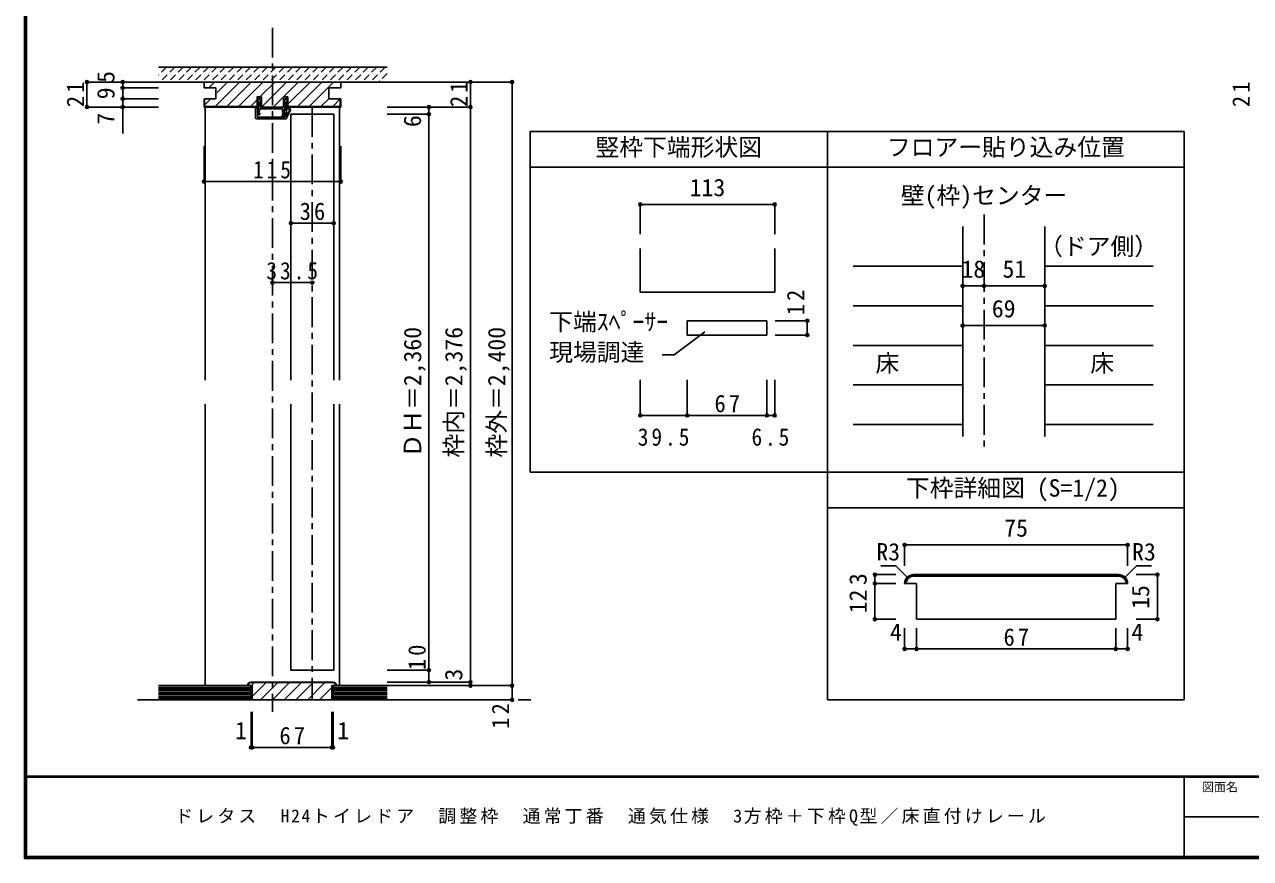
# Model space of a CAD drawing. Units: millimetres at full size, sheet at 1:5, with parts at other scales. Extents: x -973 to 977, y -718 to 696.
# Drawn here: x -973 to 57, y -701 to 0 of the extents above; entities that cross this region are included whole.
import ezdxf
from ezdxf.enums import TextEntityAlignment as Align

# ---------------------------------------------------------------- set-up
doc = ezdxf.new("R2010")
doc.units = ezdxf.units.MM
doc.header["$LTSCALE"] = 5
doc.header["$PDMODE"] = 32
doc.header["$PDSIZE"] = 2.5
doc.linetypes.add('CHAIN1', pattern=[8, 5, -1, 1, -1])
doc.linetypes.add('DASHED1', pattern=[1.8, 1.2, -0.6])
for name, color, linetype in [('0-0_補助線', 7, 'Continuous'), ('0-1_通り芯', 4, 'DASHED1'), ('0-3_仕上げ', 7, 'Continuous'), ('0-4_枠', 3, 'Continuous'), ('0-6_扉', 6, 'Continuous'), ('0-A_文字', 3, 'Continuous'), ('0-B_寸法', 7, 'Continuous'), ('0-C_ハッチ', 4, 'Continuous'), ('1-4_枠', 3, 'Continuous'), ('1-B_寸法', 7, 'Continuous'), ('F-1_枠', 6, 'Continuous'), ('F-A_文字', 7, 'Continuous')]:
    doc.layers.add(name, color=color, linetype=linetype)
doc.styles.add('ＭＳ ゴシック', font='')
doc.styles.get('ＭＳ ゴシック').set_extended_font_data('MS Gothic')

msp = doc.modelspace()

# ---------------------------------------------------------------- linework, layer by layer
at = {"layer": '0-0_補助線', "color": 3}
for p, q in [((-822.422, -48), (-822.422, -53)), ((-707.422, -48), (-822.422, -48)), ((-707.422, -48), (-707.422, -53)), ((-812.422, -53), (-822.422, -53)), ((-812.422, -53), (-812.422, -62)), ((-751.901, -60.5), (-755.601, -60.5)), ((-755.601, -69), (-755.601, -60.5)), ((-751.901, -60.5), (-751.901, -69)), ((-717.422, -53), (-717.422, -62)), ((-717.422, -53), (-707.422, -53)), ((-812.422, -62), (-822.422, -62)), ((-822.422, -62), (-822.422, -69)), ((-822.422, -69), (-777.901, -69)), ((-755.601, -69), (-774.201, -69)), ((-707.922, -68.5), (-751.901, -68.5)), ((-707.422, -69), (-751.901, -69)), ((-707.422, -62), (-717.422, -62)), ((-707.922, -68.5), (-707.922, -62)), ((-707.422, -69), (-707.422, -62)), ((-342.693, -187.826), (-342.693, -224.786))]:
    msp.add_line(p, q, dxfattribs=at)
at = {"layer": '0-0_補助線', "color": 4}
for p, q in [((-818.508, -53), (-813.508, -48)), ((-813.209, -68.5), (-792.709, -48)), ((-811.422, -56.813), (-802.608, -48)), ((-803.309, -68.5), (-782.809, -48)), ((-793.41, -68.5), (-772.91, -48)), ((-775.51, -60.5), (-763.01, -48)), ((-773.611, -68.5), (-753.111, -48)), ((-763.711, -68.5), (-743.211, -48)), ((-751.901, -66.589), (-733.312, -48)), ((-743.912, -68.5), (-723.412, -48)), ((-734.013, -68.5), (-713.513, -48)), ((-821.922, -67.314), (-816.608, -62)), ((-783.51, -68.5), (-777.901, -62.891)), ((-724.113, -68.5), (-717.613, -62)), ((-714.214, -68.5), (-707.922, -62.208)), ((-822.422, -131.745), (-822.422, -101.883)), ((-707.422, -131.745), (-707.422, -101.883)), ((-822.422, -131.745), (-707.422, -131.745)), ((-342.693, -150.894), (-342.693, -175.894)), ((-315.303, -248.695), (-342.385, -248.695)), ((-315.303, -248.695), (-315.303, -260.695)), ((-315.303, -260.695), (-342.385, -260.695)), ((-455.693, -328.343), (-455.693, -298.335)), ((-416.193, -328.343), (-416.193, -298.335)), ((-349.193, -328.343), (-349.193, -298.335)), ((-342.693, -328.343), (-342.693, -298.335)), ((-455.693, -328.343), (-416.193, -328.343)), ((-416.193, -328.343), (-349.193, -328.343)), ((-349.193, -328.343), (-342.693, -328.343))]:
    msp.add_line(p, q, dxfattribs=at)
at = {"layer": '0-0_補助線'}
for p, q in [((-755.301, -64.5), (-753.801, -61.5)), ((-753.801, -61.5), (-751.901, -64.5)), ((-779.051, -78), (-779.051, -69.3)), ((-778.526, -69.102), (-777.076, -71.002)), ((-776.751, -64.5), (-777.901, -64.5)), ((-777.301, -71.5), (-777.551, -71.5)), ((-777.538, -71.887), (-777.065, -73.605)), ((-777.251, -71.5), (-777.001, -71.5)), ((-776.751, -69), (-776.751, -64.5)), ((-775.801, -71), (-775.801, -71.5)), ((-757.051, -70.5), (-775.301, -70.5)), ((-754.551, -69), (-775.251, -69)), ((-756.551, -71), (-756.551, -72.96)), ((-755.301, -64.5), (-754.551, -64.5)), ((-755.151, -70.5), (-755.151, -72.837)), ((-754.051, -70.5), (-755.151, -70.5)), ((-753.751, -71.5), (-755.003, -72.703)), ((-754.551, -64.5), (-754.551, -69)), ((-754.051, -69.7), (-754.051, -70.5)), ((-753.051, -69.7), (-754.051, -69.7)), ((-751.551, -70.4), (-754.051, -70.4)), ((-753.051, -71.5), (-753.751, -71.5)), ((-753.051, -69.7), (-753.051, -64.5)), ((-753.051, -64.5), (-751.901, -64.5)), ((-751.551, -69.7), (-753.051, -69.7)), ((-753.051, -78.5), (-753.051, -71.5)), ((-750.567, -71.991), (-753.051, -76.94)), ((-778.051, -79), (-753.551, -79)), ((-754.551, -77.5), (-777.551, -77.5)), ((-776.249, -72.334), (-775.937, -73.195)), ((-756.001, -73.969), (-756.819, -76.592)), ((-754.706, -74.517), (-755.483, -77.009)), ((-754.601, -73.5), (-754.551, -73.5)), ((-754.551, -77.5), (-754.551, -73.5)), ((-749.941, -72.305), (-753.051, -78.5)), ((-416.193, -248.695), (-416.193, -260.695)), ((-349.193, -248.695), (-416.193, -248.695)), ((-349.193, -248.695), (-349.193, -260.695)), ((-401.538, -257.9), (-427.338, -277.249)), ((-349.193, -260.695), (-416.193, -260.695)), ((-437.183, -277.249), (-427.338, -277.249))]:
    msp.add_line(p, q, dxfattribs=at)
at = {"layer": '0-0_補助線', "color": 6}
msp.add_line((-749.422, -75), (-713.422, -75), dxfattribs=at)
at = {"layer": '0-0_補助線', "color": 3}
for points in [[(-774.201, -69), (-774.201, -60.5), (-777.901, -60.5), (-777.901, -69)], [(-821.922, -62), (-821.922, -68.5), (-777.901, -68.5)], [(-455.693, -187.826), (-455.693, -224.786), (-342.693, -224.786)]]:
    msp.add_lwpolyline(points, dxfattribs=at)
at = {"layer": '0-0_補助線'}
for points in [[(-774.501, -64.5), (-776.001, -61.5), (-777.901, -64.5)], [(-777.551, -77.5), (-777.551, -75.4), (-775.551, -75.4), (-775.551, -74.2), (-777.551, -74.2), (-777.551, -71.5)], [(-776.751, -69), (-777.001, -69), (-777.001, -71.5)], [(-774.501, -64.5), (-775.251, -64.5), (-775.251, -69)]]:
    msp.add_lwpolyline(points, dxfattribs=at)
at = {"layer": '0-0_補助線', "color": 4}
msp.add_lwpolyline([(-342.693, -150.894), (-455.693, -150.894), (-455.693, -175.894)], dxfattribs=at)
at = {"layer": '0-0_補助線'}
for centre, radius, start, end in [((-778.751, -69.3), 0.3, 41.34778, 180), ((-777.251, -71.8), 0.3, 90, 196.79003), ((-777.301, -71.2), 0.3, 270, 41.34778), ((-776.801, -71.5), 1, 303.47738, 0), ((-775.301, -71), 0.5, 90, 180), ((-757.051, -71), 0.5, 0, 90), ((-751.551, -71.5), 1.8, 333.42485, 90), ((-751.551, -71.5), 1.1, 333.42485, 90), ((-778.051, -78), 1, 180, 270), ((-776.501, -73.4), 0.6, 196.79003, 270), ((-776.501, -73.4), 0.6, 270, 23.33765), ((-756.151, -76.8), 0.7, 162.67017, 342.67017), ((-755.351, -72.96), 1.2, 180, 237.21126), ((-754.351, -72.837), 0.8, 180, 221.40962), ((-754.601, -73), 0.5, 143.61521, 270), ((-755.851, -74.16), 1.2, 342.67017, 41.40962), ((-753.551, -78.5), 0.5, 270, 0)]:
    msp.add_arc(centre, radius, start, end, dxfattribs=at)
for p in [(-822.422, -131.745), (-707.422, -131.745), (-455.693, -150.894), (-342.693, -150.894), (-315.303, -248.695), (-315.303, -260.695), (-455.693, -328.343), (-416.193, -328.343), (-349.193, -328.343), (-342.693, -328.343)]:
    msp.add_point(p, dxfattribs=at)
at = {"layer": '0-1_通り芯', "linetype": 'CHAIN1'}
for p, q in [((-764.922, -2.5), (-764.922, -577.5)), ((-731.422, -69), (-731.422, -567.5)), ((-166.669, -159.5), (-166.669, -356.007)), ((-878.333, -567.5), (-547.605, -567.5))]:
    msp.add_line(p, q, dxfattribs=at)
at = {"layer": '0-1_通り芯'}
for p, q in [((-854.08, -35.5), (-860.833, -42.254)), ((-847.009, -35.5), (-859.509, -48)), ((-839.937, -35.5), (-852.437, -48)), ((-832.866, -35.5), (-845.366, -48)), ((-825.795, -35.5), (-838.295, -48)), ((-818.724, -35.5), (-831.224, -48)), ((-811.653, -35.5), (-824.153, -48)), ((-804.582, -35.5), (-817.082, -48)), ((-797.511, -35.5), (-810.011, -48)), ((-790.44, -35.5), (-802.94, -48)), ((-783.369, -35.5), (-795.869, -48)), ((-776.298, -35.5), (-788.798, -48)), ((-769.227, -35.5), (-781.727, -48)), ((-762.156, -35.5), (-774.656, -48)), ((-755.085, -35.5), (-767.585, -48)), ((-748.014, -35.5), (-760.514, -48)), ((-740.943, -35.5), (-753.443, -48)), ((-733.871, -35.5), (-746.371, -48)), ((-726.8, -35.5), (-739.3, -48)), ((-719.729, -35.5), (-732.229, -48)), ((-712.658, -35.5), (-725.158, -48)), ((-705.587, -35.5), (-718.087, -48)), ((-698.516, -35.5), (-711.016, -48)), ((-691.445, -35.5), (-703.945, -48)), ((-684.374, -35.5), (-696.874, -48)), ((-677.303, -35.5), (-689.803, -48)), ((-670.232, -35.5), (-682.732, -48)), ((-668.422, -40.761), (-675.661, -48))]:
    msp.add_line(p, q, dxfattribs=at)
at = {"layer": '0-1_通り芯', "color": 2, "linetype": 'Continuous'}
for p, q in [((-860.833, -35.5), (-668.422, -35.5)), ((-860.833, -48), (-668.422, -48))]:
    msp.add_line(p, q, dxfattribs=at)
at = {"layer": '0-3_仕上げ', "color": 4}
for p, q in [((-276.669, -202.801), (-184.669, -202.801)), ((-24.539, -202.801), (-115.669, -202.801)), ((-276.669, -236.103), (-184.669, -236.103)), ((-24.539, -236.103), (-115.669, -236.103)), ((-276.669, -269.404), (-184.669, -269.404)), ((-24.539, -269.404), (-115.669, -269.404)), ((-276.669, -302.706), (-184.669, -302.706)), ((-24.539, -302.706), (-115.669, -302.706)), ((-276.669, -336.007), (-184.669, -336.007)), ((-24.539, -336.007), (-115.669, -336.007))]:
    msp.add_line(p, q, dxfattribs=at)
at = {"layer": '0-3_仕上げ', "color": 2}
for p, q in [((-782.922, -555.5), (-860.833, -555.5)), ((-782.922, -555.5), (-782.922, -567.5)), ((-713.922, -555.5), (-713.922, -567.5)), ((-713.922, -555.5), (-668.422, -555.5)), ((-782.922, -567.5), (-860.833, -567.5)), ((-713.922, -567.5), (-668.422, -567.5))]:
    msp.add_line(p, q, dxfattribs=at)
at = {"layer": '0-3_仕上げ'}
for p, q in [((-782.922, -557), (-860.833, -557)), ((-782.922, -558.5), (-860.833, -558.5)), ((-782.922, -560), (-860.833, -560)), ((-782.922, -561.5), (-860.833, -561.5)), ((-782.922, -563), (-860.833, -563)), ((-782.922, -564.5), (-860.833, -564.5)), ((-782.922, -566), (-860.833, -566)), ((-713.922, -557), (-668.422, -557)), ((-713.922, -558.5), (-668.422, -558.5)), ((-713.922, -560), (-668.422, -560)), ((-713.922, -561.5), (-668.422, -561.5)), ((-713.922, -563), (-668.422, -563)), ((-713.922, -564.5), (-668.422, -564.5)), ((-713.922, -566), (-668.422, -566))]:
    msp.add_line(p, q, dxfattribs=at)
at = {"layer": '0-4_枠', "color": 4}
for p, q in [((-821.422, -69), (-821.422, -298.75)), ((-708.422, -69), (-708.422, -298.75)), ((-821.422, -318.75), (-821.422, -555.5)), ((-708.422, -318.75), (-708.422, -555.5))]:
    msp.add_line(p, q, dxfattribs=at)
at = {"layer": '0-4_枠'}
for p, q in [((-184.669, -346.007), (-184.669, -169.5)), ((-115.669, -169.5), (-115.669, -346.007)), ((-781.922, -555.5), (-785.922, -555.5)), ((-782.922, -552.5), (-713.922, -552.5)), ((-782.922, -553), (-713.922, -553)), ((-781.922, -567.5), (-781.922, -555.5)), ((-714.922, -567.5), (-781.922, -567.5))]:
    msp.add_line(p, q, dxfattribs=at)
msp.add_lwpolyline([(-714.922, -567.5), (-714.922, -555.5), (-710.922, -555.5)], dxfattribs=at)
for centre, radius, start, end in [((-782.922, -555.5), 3, 90, 180), ((-782.922, -555.5), 2.5, 90, 180), ((-713.922, -555.5), 3, 0, 90), ((-713.922, -555.5), 2.5, 0, 90)]:
    msp.add_arc(centre, radius, start, end, dxfattribs=at)
at = {"layer": '0-6_扉'}
for p, q in [((-749.422, -75), (-749.422, -298.75)), ((-713.422, -75), (-713.422, -298.75)), ((-749.422, -318.75), (-749.422, -542.5)), ((-713.422, -318.75), (-713.422, -542.5)), ((-713.422, -542.5), (-749.422, -542.5))]:
    msp.add_line(p, q, dxfattribs=at)
at = {"layer": '0-A_文字'}
for p, q in [((-548.347, -89.5), (-548.347, -376.007)), ((1.653, -89.5), (1.653, -567.5)), ((-298.347, -119.5), (-548.347, -119.5)), ((1.653, -119.5), (-298.347, -119.5)), ((-298.347, -341.825), (-298.347, -376.007)), ((-548.347, -376.007), (-298.347, -376.007)), ((-298.347, -376.007), (1.653, -376.007)), ((1.653, -406.007), (-298.347, -406.007)), ((1.653, -567.5), (-298.347, -567.5))]:
    msp.add_line(p, q, dxfattribs=at)
for points in [[(-548.347, -89.5), (-298.347, -89.5), (1.653, -89.5)], [(-298.347, -89.5), (-298.347, -376.007), (-298.347, -567.5)]]:
    msp.add_lwpolyline(points, dxfattribs=at)
at = {"layer": '0-B_寸法', "color": 4}
for p, q in [((-920.833, -48), (-860.833, -48)), ((-920.833, -48), (-920.833, -69)), ((-890.833, -48), (-890.833, -91.15)), ((-563.422, -48), (-668.422, -48)), ((-598.422, -48), (-598.422, -555.5)), ((-563.422, -48), (-563.422, -567.5)), ((-890.833, -53), (-860.833, -53)), ((-920.833, -69), (-860.833, -69)), ((-890.833, -62), (-860.833, -62)), ((-598.422, -69), (-668.422, -69)), ((-633.422, -69), (-633.422, -552.5)), ((-633.422, -75), (-668.422, -75)), ((-749.422, -166.691), (-713.422, -166.691)), ((-731.422, -216.691), (-764.922, -216.691)), ((-115.669, -219.452), (-184.669, -219.452)), ((-184.669, -252.753), (-115.669, -252.753)), ((-633.422, -542.5), (-668.422, -542.5)), ((-598.422, -552.5), (-668.422, -552.5)), ((-563.422, -555.5), (-668.422, -555.5)), ((-563.422, -567.5), (-668.422, -567.5)), ((-782.922, -607.5), (-782.922, -577.5)), ((-781.922, -607.5), (-781.922, -577.5)), ((-714.922, -607.5), (-714.922, -577.5)), ((-713.922, -607.5), (-713.922, -577.5)), ((-782.922, -607.5), (-781.922, -607.5)), ((-781.922, -607.5), (-714.922, -607.5)), ((-714.922, -607.5), (-713.922, -607.5))]:
    msp.add_line(p, q, dxfattribs=at)
at = {"layer": '0-B_寸法'}
for p in [(-920.833, -48), (-890.833, -48), (-598.422, -48), (-563.422, -48), (-890.833, -53), (-890.833, -62), (-920.833, -69), (-890.833, -69), (-633.422, -69), (-598.422, -69), (-633.422, -75), (-749.422, -166.691), (-713.422, -166.691), (-764.922, -216.691), (-731.422, -216.691), (-184.669, -219.452), (-166.669, -219.452), (-115.669, -219.452), (-184.669, -252.753), (-115.669, -252.753), (-633.422, -542.5), (-633.422, -552.5), (-598.422, -552.5), (-598.422, -555.5), (-563.422, -555.5), (-563.422, -567.5), (-782.922, -607.5), (-781.922, -607.5), (-714.922, -607.5), (-713.922, -607.5)]:
    msp.add_point(p, dxfattribs=at)
at = {"layer": '0-C_ハッチ'}
for p, q in [((-782.657, -555.5), (-780.157, -553)), ((-781.922, -564.664), (-770.258, -553)), ((-774.858, -567.5), (-760.358, -553)), ((-764.959, -567.5), (-750.459, -553)), ((-755.059, -567.5), (-740.559, -553)), ((-745.16, -567.5), (-730.66, -553)), ((-735.26, -567.5), (-720.76, -553)), ((-725.361, -567.5), (-714.922, -557.061))]:
    msp.add_line(p, q, dxfattribs=at)
at = {"layer": '1-4_枠'}
for p, q in [((-225.978, -462.188), (-53.478, -462.188)), ((-225.978, -463.438), (-53.478, -463.438)), ((-223.478, -469.688), (-233.478, -469.688)), ((-223.478, -499.688), (-223.478, -469.688)), ((-55.978, -469.688), (-45.978, -469.688)), ((-55.978, -499.688), (-55.978, -469.688)), ((-55.978, -499.688), (-223.478, -499.688))]:
    msp.add_line(p, q, dxfattribs=at)
for centre, radius, start, end in [((-225.978, -469.688), 7.5, 90, 180), ((-225.978, -469.688), 6.25, 90, 180), ((-53.478, -469.688), 7.5, 0, 90), ((-53.478, -469.688), 6.25, 0, 90)]:
    msp.add_arc(centre, radius, start, end, dxfattribs=at)
at = {"layer": '1-B_寸法', "color": 4}
for p, q in [((-233.478, -437.188), (-233.478, -454.688)), ((-233.478, -437.188), (-45.978, -437.188)), ((-45.978, -437.188), (-45.978, -454.688)), ((-258.478, -462.188), (-240.978, -462.188)), ((-240.978, -454.688), (-253.478, -454.688)), ((-231.281, -464.385), (-240.978, -454.688)), ((-48.175, -464.385), (-38.478, -454.688)), ((-20.978, -462.188), (-38.691, -462.188)), ((-38.478, -454.688), (-25.978, -454.688)), ((-20.978, -462.188), (-20.978, -499.688)), ((-258.478, -469.688), (-240.978, -469.688)), ((-20.978, -499.688), (-38.691, -499.688)), ((-233.478, -524.688), (-233.478, -507.188)), ((-223.478, -524.688), (-223.478, -507.188)), ((-55.978, -524.688), (-55.978, -507.188)), ((-45.978, -524.688), (-45.978, -507.188)), ((-233.478, -524.688), (-45.978, -524.688))]:
    msp.add_line(p, q, dxfattribs=at)
msp.add_lwpolyline([(-258.478, -462.188), (-258.478, -499.688), (-240.978, -499.688)], dxfattribs=at)
at = {"layer": '1-B_寸法'}
for p in [(-233.478, -437.188), (-45.978, -437.188), (-258.478, -462.188), (-20.978, -462.188), (-258.478, -469.688), (-258.478, -499.688), (-20.978, -499.688), (-233.478, -524.688), (-223.478, -524.688), (-55.978, -524.688), (-45.978, -524.688)]:
    msp.add_point(p, dxfattribs=at)
at = {"layer": 'F-1_枠'}
for p, q in [((-973.347, 695.833), (-973.347, -700.833)), ((-972.514, 695.833), (-972.514, -700.833)), ((-971.68, 695.833), (-971.68, -700.833)), ((976.653, -631.667), (-973.347, -631.667)), ((976.653, -632.5), (-973.347, -632.5)), ((1.653, -632.5), (1.653, -699.167)), ((1.653, -665.833), (974.986, -665.834)), ((976.653, -699.167), (-973.347, -699.167)), ((976.653, -700), (-973.347, -700)), ((976.653, -700.833), (-973.347, -700.833))]:
    msp.add_line(p, q, dxfattribs=at)

# ---------------------------------------------------------------- texts
at = {"layer": '0-0_補助線', "style": 'ＭＳ ゴシック'}
for s, p in [('113', (-414.193, -148.394)), ('下端ｽﾍﾟｰｻｰ', (-532.274, -261.298)), ('現場調達', (-532.274, -286.893))]:
    msp.add_text(s, height=14.66, dxfattribs=at).set_placement(p, align=Align.BOTTOM_LEFT)
at = {"layer": '0-0_補助線', "char_height": 14.66, "attachment_point": 7, "style": 'ＭＳ ゴシック'}
for s, insert in [('\\T1.27;\\W0.9;115', (-781.172, -129.245)), ('\\T1.27;\\W0.95;67', (-393.318, -325.843)), ('\\T1.28;\\W0.9;39.5', (-457.818, -353.969)), ('\\T1.27;\\W0.9;6.5', (-362.193, -353.969))]:
    msp.add_mtext(s, dxfattribs=dict(at, insert=insert))
at = {"layer": '0-0_補助線', "insert": (-317.803, -244.122), "char_height": 14.66, "attachment_point": 7, "rotation": 90, "style": 'ＭＳ ゴシック'}
msp.add_mtext('\\T1.27;\\W0.95;12', dxfattribs=at)
at = {"layer": '0-A_文字', "color": 7, "style": 'ＭＳ ゴシック'}
for s, p in [('竪枠下端形状図', (-493.347, -114.5)), ('フロアー貼り込み位置', (-248.347, -114.5)), ('壁(枠)センター', (-236.669, -155.091)), ('（ドア側）', (-120.378, -197.835)), ('床', (-257.919, -296.055)), ('床', (-77.36, -296.055)), ('下枠詳細図 (S=1/2)', (-232.356, -401.007))]:
    msp.add_text(s, height=14.66, dxfattribs=at).set_placement(p, align=Align.BOTTOM_LEFT)
at = {"layer": '0-B_寸法', "style": 'ＭＳ ゴシック'}
for s, p in [('5', (-893.333, -48.704)), ('9', (-893.333, -62.5)), ('7', (-893.333, -83.837)), ('6', (-635.585, -85.885)), ('ＤＨ＝2,360', (-635.459, -363.75)), ('枠内＝2,376', (-600.779, -363.75)), ('枠外＝2,400', (-564.765, -363.75)), ('3', (-600.922, -551.25))]:
    msp.add_text(s, height=14.66, rotation=90, dxfattribs=at).set_placement(p, align=Align.BOTTOM_LEFT)
for s, p in [('18', (-185.669, -216.952)), ('51', (-151.169, -216.952)), ('69', (-160.169, -250.253)), ('1', (-796.422, -605)), ('1', (-710.422, -605))]:
    msp.add_text(s, height=14.66, dxfattribs=at).set_placement(p, align=Align.BOTTOM_LEFT)
at = {"layer": '0-B_寸法', "char_height": 14.66, "attachment_point": 7, "rotation": 90, "style": 'ＭＳ ゴシック'}
for s, insert in [('\\T1.27;\\W0.95;21', (-923.333, -69.13)), ('\\T1.27;\\W0.95;21', (-600.922, -69.025)), ('\\T1.27;\\W0.95;21', (56.653, -69.13)), ('\\T1.27;\\W0.95;10', (-635.922, -542.5)), ('\\T1.27;\\W0.95;12', (-565.922, -591.77))]:
    msp.add_mtext(s, dxfattribs=dict(at, insert=insert))
at = {"layer": '0-B_寸法', "char_height": 14.66, "attachment_point": 7, "style": 'ＭＳ ゴシック'}
for s, insert in [('\\T1.27;\\W0.95;36', (-742.047, -164.191)), ('\\T1.28;\\W0.9;33.5', (-770.047, -214.191)), ('\\T1.27;\\W0.95;67', (-759.047, -605))]:
    msp.add_mtext(s, dxfattribs=dict(at, insert=insert))
at = {"layer": '1-B_寸法', "style": 'ＭＳ ゴシック'}
for s, p in [('75', (-149.728, -434.688)), ('R3', (-257.228, -454.688)), ('R3', (-42.228, -454.688)), ('4', (-245.766, -522.188)), ('4', (-42.79, -522.188))]:
    msp.add_text(s, height=14.66, dxfattribs=at).set_placement(p, align=Align.BOTTOM_LEFT)
for s, p in [('3', (-260.978, -470.938)), ('15', (-23.478, -490.938)), ('12', (-260.978, -494.688))]:
    msp.add_text(s, height=14.66, rotation=90, dxfattribs=at).set_placement(p, align=Align.BOTTOM_LEFT)
at = {"layer": '1-B_寸法', "insert": (-150.353, -522.188), "char_height": 14.66, "attachment_point": 7, "style": 'ＭＳ ゴシック'}
msp.add_mtext('\\T1.27;\\W0.95;67', dxfattribs=at)
at = {"layer": 'F-A_文字', "style": 'ＭＳ ゴシック'}
msp.add_text('図面名', height=7.331, dxfattribs=at).set_placement((16.653, -646.667), align=Align.BOTTOM_LEFT)
at = {"layer": 'F-A_文字', "insert": (-846.68, -673.333), "char_height": 11, "attachment_point": 7, "style": 'ＭＳ ゴシック'}
msp.add_mtext('\\T1.18;ドレタス\u3000H24トイレドア\u3000調整枠\u3000通常丁番\u3000通気仕様\u30003方枠＋下枠Q型／床直付けレール', dxfattribs=at)

doc.saveas('drawing.dxf')
